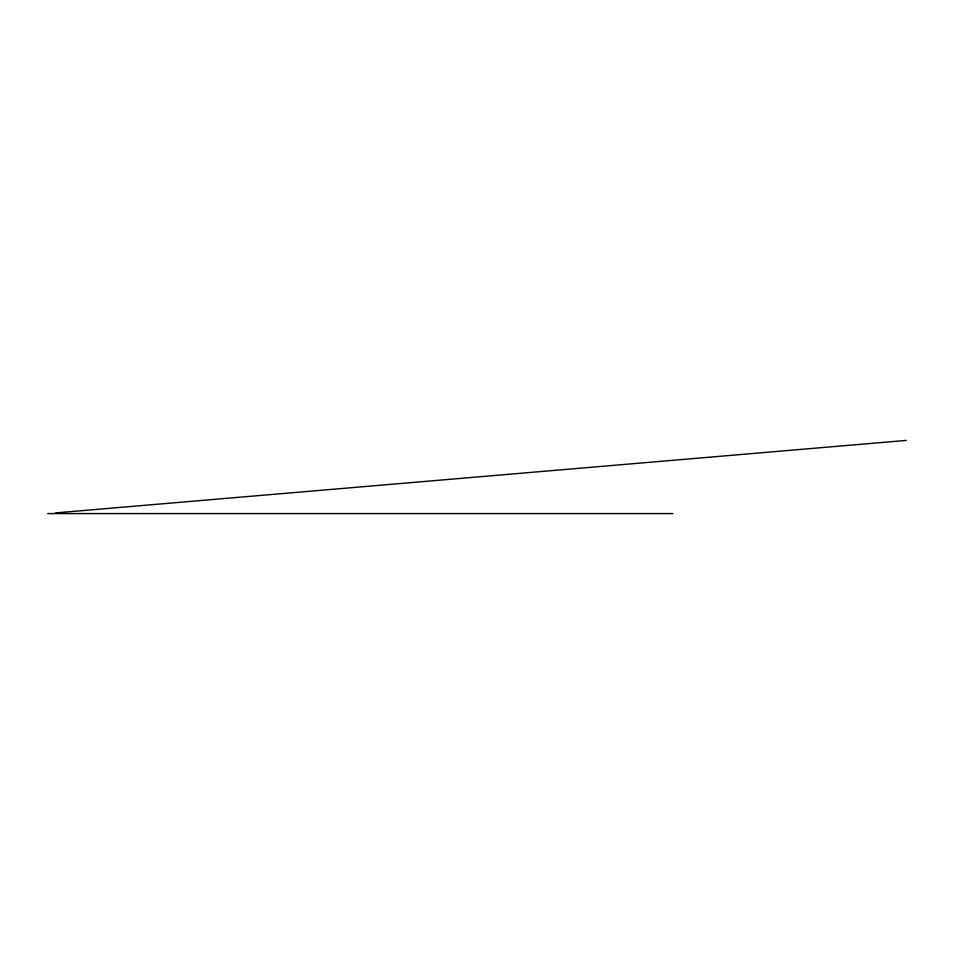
<?xml version="1.0" encoding="UTF-8"?>
<svg xmlns="http://www.w3.org/2000/svg" width="954" height="954" viewBox="0 0 954 954"><rect width="100%" height="100%" fill="white"/><g stroke="black" fill="none" stroke-linecap="round" stroke-linejoin="round"><path stroke-width="1.43" d="M55.415 512.918L906.3 440.414M47.7 513.586L672.892 513.586"/></g></svg>
